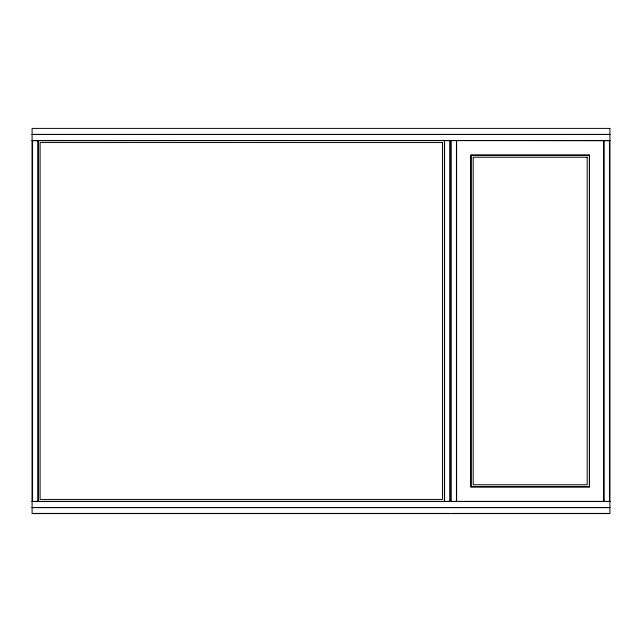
<?xml version="1.0" encoding="UTF-8"?>
<svg xmlns="http://www.w3.org/2000/svg" width="642" height="642" viewBox="0 0 642 642"><rect width="100%" height="100%" fill="white"/><g stroke="black" fill="none" stroke-linecap="round" stroke-linejoin="round"><path stroke-width="0.96" d="M589.412 486.997L589.412 155.003L470.971 155.003L470.971 486.997L589.412 486.997L589.412 155.003M470.971 486.997L470.971 155.003M32.1 134.363L609.9 134.363M32.1 134.515L609.9 134.515M32.1 140.478L609.9 140.478M471.276 155.308L589.107 155.308M471.276 486.692L589.107 486.692M32.1 501.37L609.9 501.37M32.1 501.522L609.9 501.522M32.1 507.485L609.9 507.485M32.1 507.637L609.9 507.637M33.312 513.407L449.272 513.407M451.711 513.407L608.68 513.407M609.595 140.63L609.595 501.37M609.443 140.63L609.443 501.37M603.937 140.63L603.937 501.37M603.785 140.63L603.785 501.37M456.598 140.63L456.598 501.37M456.446 140.63L456.446 501.37M450.941 140.63L450.941 501.37M450.788 140.63L450.788 501.37M450.178 140.63L450.178 501.37M450.026 140.63L450.026 501.37M444.569 140.63L444.569 501.37M444.416 140.63L444.416 501.37M38.175 140.63L38.175 501.37M38.022 140.63L38.022 501.37M32.557 140.63L32.557 501.37M32.405 140.63L32.405 501.37M609.9 128.4L32.1 128.4L32.1 513.6L609.9 513.6L609.9 128.4M450.483 140.478L32.1 140.63L609.9 140.63L450.483 140.478M442.49 142.556L40.101 142.556L40.101 499.444L442.49 499.444L442.49 142.556M587.181 157.234L473.202 157.234L473.202 484.766L587.181 484.766L587.181 157.234"/></g></svg>
